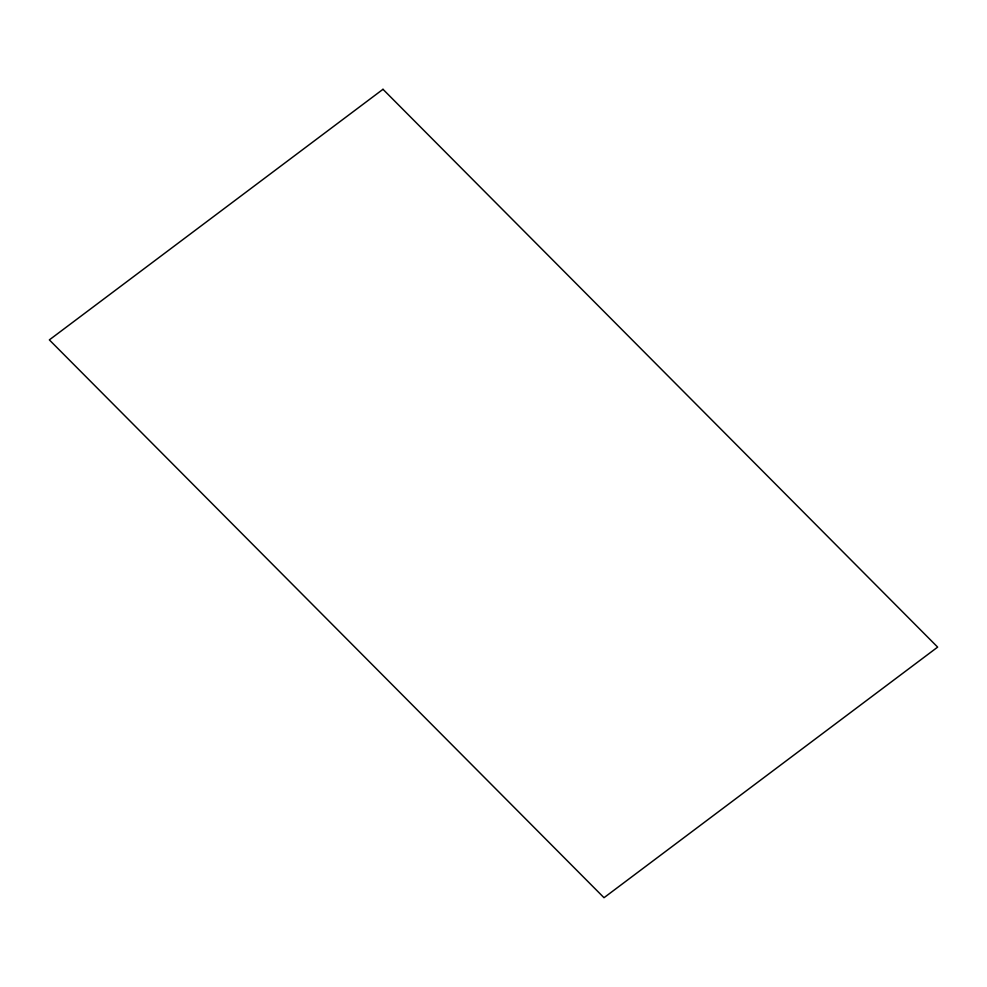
<?xml version="1.0" encoding="UTF-8"?>
<svg xmlns="http://www.w3.org/2000/svg" width="987" height="987" viewBox="0 0 987 987"><rect width="100%" height="100%" fill="white"/><g stroke="black" fill="none" stroke-linecap="round" stroke-linejoin="round"><path stroke-width="1.48" d="M382.993 89.299L49.35 339.886L604.007 897.701L937.65 647.114L382.993 89.299"/></g></svg>
